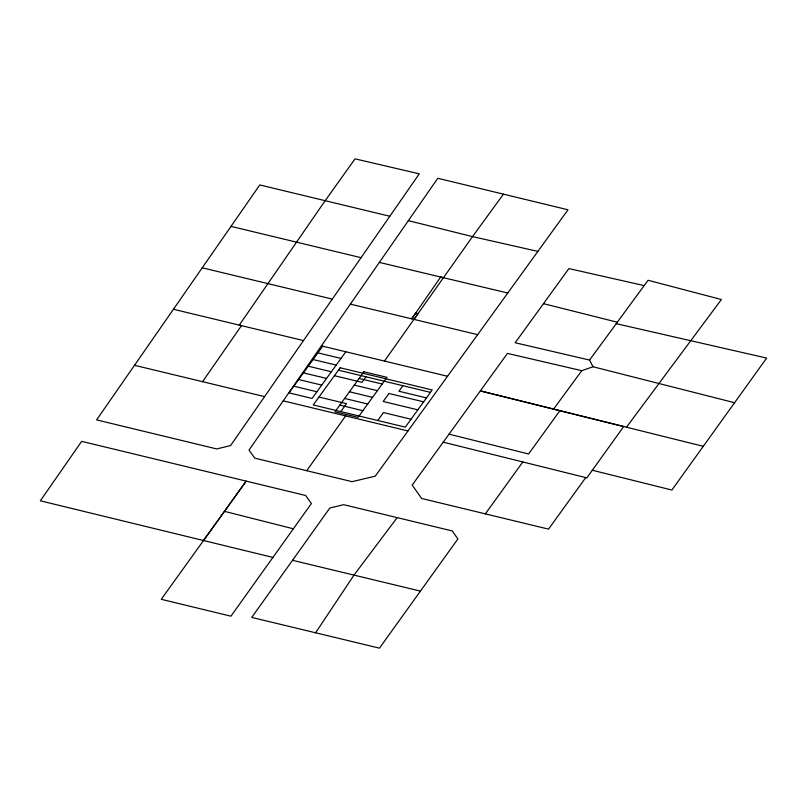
<?xml version="1.0" encoding="UTF-8"?>
<svg xmlns="http://www.w3.org/2000/svg" width="807" height="807" viewBox="0 0 807 807"><rect width="100%" height="100%" fill="white"/><g stroke="black" fill="none" stroke-linecap="round" stroke-linejoin="round"><path stroke-width="1.21" d="M315.608 632.779L354.263 574.705L397.195 517.62M389.831 216.256L259.783 184.944L96.598 419.892L216.7 448.934L230.58 445.575L419.287 173.828L355.04 158.848L325.16 200.701L239.286 325.12L303.503 340.574M202.547 381.691L241.485 325.655L173.444 309.263M283.217 400.847L437.798 178.266L567.997 209.78L375.255 476.17L352.064 481.668L254.76 458.144L248.99 450.114L283.217 400.847L407.999 430.948M413.981 319.38L417.976 313.681L415.605 313.126L411.681 318.826L440.672 277.033L507.785 293.022M384.455 361.072L472.529 236.612L503.427 194.164M306.721 470.693L345.628 415.908M293.375 528.797L311.391 503.518L305.621 495.488L81.658 441.348L40.35 500.804L272.917 557.415L293.375 528.797L224.487 511.345L161.269 599.308L230.933 616.185L272.917 557.415M292.527 560.31L329.841 507.996L343.711 504.688L452.172 530.925L457.912 538.935L379.461 648.152L251.744 617.416L292.527 560.31L420.417 591.107M224.487 511.345L246.185 481.123L203.505 540.508M626.474 427.226L721.377 299.518L648.061 280.281L616.245 323.678L766.65 358.066L671.888 490.031L592.318 470.249M322.739 346.193L288.987 392.868L312.077 398.436L345.83 351.761M340.806 411.59L346.536 403.671L318.977 397.034M365.964 376.808L361.97 382.336L334.411 375.689M377.767 420.497L383.496 412.579L411.045 419.226M402.925 385.716L398.92 391.244L426.479 397.891M734.612 402.723L593.044 366.761L581.766 370.675L507.462 353.405L412.175 485.108L421.658 498.474L548.528 529.13L585.731 477.603M593.044 366.761L589.554 360.053L515.179 342.743L568.885 268.58L644.168 285.597M485.34 513.857L522.825 461.967M443.214 442.165L586.83 477.865L623.71 426.53L559.887 410.692L528.595 453.978L449.025 434.156M553.592 409.099L581.766 370.675M589.554 360.053L617.345 322.225L543.504 303.664M537.906 251.391L472.529 236.612L408.352 220.654M379.361 262.406L443.426 277.689M350.399 304.138L477.663 334.653M231.004 226.374L361.062 257.685M202.224 267.803L332.282 299.104M321.378 345.87L447.532 376.274M317.918 352.861L341.008 358.429M313.096 359.529L336.186 365.097M338.405 370.161L430.474 392.353M308.274 366.196L331.364 371.765M359.085 378.443L382.185 384.011M303.452 372.864L326.542 378.433M354.263 385.11L377.363 390.679M423.625 401.836L388.974 393.483L383.194 401.483L417.834 409.835M298.63 379.532L321.721 385.1M349.441 391.778L372.541 397.347M293.809 386.2L316.899 391.768M344.619 398.446L367.72 404.014M339.797 405.114L362.898 410.682M134.507 365.299L264.565 396.61M703.29 446.311L480.347 390.891L559.887 410.692M340.14 367.77L313.247 404.953L405.316 427.145L432.209 389.963L340.14 367.77M363.907 371.785L334.976 411.782L358.076 417.35L387.007 377.343L363.907 371.785"/></g></svg>
